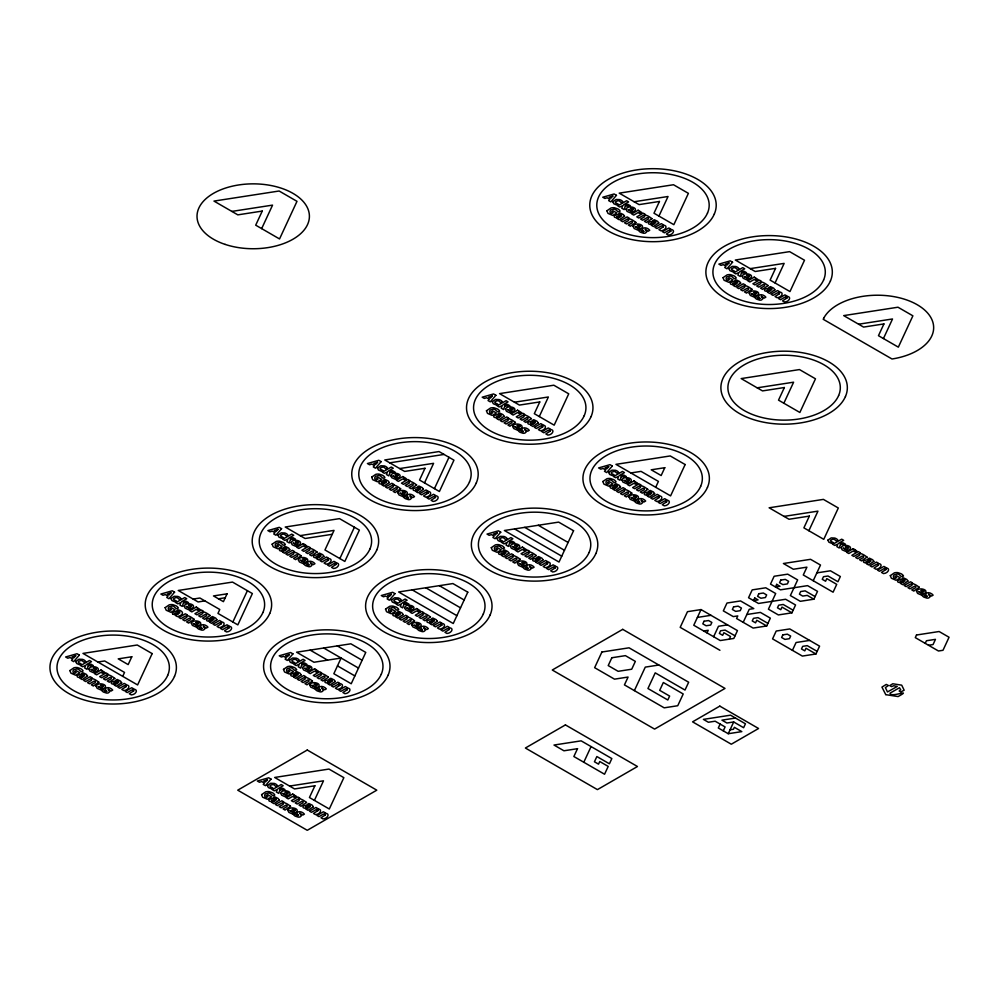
<?xml version="1.0" encoding="UTF-8"?>
<svg xmlns="http://www.w3.org/2000/svg" width="999" height="999" viewBox="0 0 999 999"><rect width="100%" height="100%" fill="white"/><g stroke="black" fill="none" stroke-linecap="round" stroke-linejoin="round"><path stroke-width="1.5" d="M261.663 228.621L272.565 205.12L231.855 211.413M122.715 676.348L124.525 672.427L104.658 660.963L97.877 662.012M232.867 622.015L247.402 590.684M339.86 558.566L354.408 527.235M424.513 482.904L433.603 463.324L399.675 468.568M434.44 488.636L448.988 457.305M314.41 800.399L323.501 780.818L289.573 786.063M539.285 416.558L548.376 396.978L514.448 402.222M658.953 216.084L668.044 196.491L634.115 201.748M655.694 487.287L658.416 481.406L641.033 471.378L630.856 472.952M775.062 282.979L784.153 263.386L750.237 268.631M583.803 762.249L591.071 746.59M634.377 690.621L645.279 667.12L658.853 665.022M783.853 403.221L793.618 382.192L757.18 387.824M701.036 609.577L693.768 625.249L720.254 640.546L733.828 638.448L737.462 630.606L701.036 609.577L687.474 611.675L680.194 627.347L719.929 650.287M707.017 632.891L708.229 630.282L703.708 630.981M713.636 636.713L718.481 626.273L727.534 624.875M729.307 639.148L730.519 636.525L723.9 632.704L722.677 635.314L719.367 633.403L720.579 630.794L725.112 630.094L735.039 635.826M743.206 622.34L749.262 609.29L753.783 608.578L740.546 600.936L726.972 603.034L723.338 610.876L733.266 616.608L737.799 615.908L736.575 618.518L753.134 628.071L766.708 625.973L770.341 618.144L760.414 612.412L746.84 614.51M883.441 338.549L892.532 318.968L858.603 324.213M808.865 530.731L817.956 511.138L784.028 516.396M720.129 724.075L718.306 727.984L728.246 733.716L741.807 731.618L734.365 727.322L733.453 729.282L730.057 729.807M723.276 730.856L725.087 726.935L715.159 721.203L708.378 722.252L703.408 719.38L730.544 715.184L745.441 723.788L743.631 727.709L733.691 721.965L726.91 723.014L721.94 720.154L735.514 718.056M728.246 733.716L733.691 721.965M791.92 612.837L795.554 604.994L785.626 599.263L758.491 603.458L748.551 597.727L752.185 589.885L765.758 587.787L775.686 593.531L768.418 609.19L778.358 614.934L791.92 612.837L781.992 607.092L780.781 609.702L777.472 607.792L778.683 605.182L783.204 604.482L793.131 610.214M813.223 580.719L820.491 565.047L810.564 559.315L783.416 563.511L793.356 569.255L806.93 567.157L803.283 574.987L833.091 592.195L836.725 584.353L826.797 578.621L825.586 581.231L822.264 579.32L823.488 576.71L828.009 576.011L837.936 581.743L840.359 576.523L830.431 570.791L816.857 572.889M813.873 599.2L817.519 591.371L807.579 585.639L780.444 589.835L770.504 584.103L774.138 576.261L787.712 574.163L797.652 579.907L790.371 595.566L800.311 601.311L813.873 599.2L807.254 595.379L802.734 596.078L799.425 594.168L800.636 591.558L805.157 590.859L815.097 596.59M792.432 650.349L796.066 642.519L809.64 640.421M815.933 653.983L819.58 646.153L789.772 628.945L776.198 631.043L772.564 638.885L802.372 656.081L815.933 653.983L806.006 648.251L804.794 650.861L801.485 648.95L802.697 646.341L807.217 645.641L817.145 651.373M925.224 643.356L926.435 640.746L935.476 639.348L933.054 644.567L928.533 645.267M389.735 462.837L444.018 454.433M300.125 535.626L334.053 530.382L324.962 549.962L344.83 561.438L359.378 530.094L339.51 518.631L285.227 527.022L305.095 538.498L332.23 534.303M193.132 599.075L199.912 598.026L219.78 609.502L217.969 613.411L237.837 624.887L252.372 593.543L232.505 582.08L178.234 590.471L198.102 601.947L204.882 600.899M218.456 598.801L225.237 597.752M697.402 617.419L710.976 615.309M885.763 694.642L881.942 687.112L886.275 684.415L888.436 685.514L885.389 687.587L887.474 691.945L897.239 686.475L893.755 685.739L891.583 686.638L889.747 685.639L892.756 683.766L901.71 685.164L904.157 690.197L900.711 692.007L899.162 691.021L900.711 689.76L899.45 687.749L890.034 693.169C890.121 698.388 913.523 687.974 898.101 696.565L885.926 694.68M767.919 623.364L757.991 617.632L753.458 618.331L752.247 620.941L755.556 622.852L756.767 620.242L766.708 625.973M538.299 525.262L568.106 542.469M524.737 527.36L564.472 550.299M514.56 528.933L561.738 556.181M439.335 585.664L464.16 600.012M425.761 587.762L460.527 607.842M412.187 589.872L456.893 615.671M337.3 645.903L362.137 660.252M323.726 648.014L358.491 668.081M310.152 650.112L327.547 660.139M337.475 665.883L354.857 675.911M172.902 614.148L176.161 615.097L175.474 615.484L177.46 616.633C183.916 615.097 184.153 611.226 178.272 609.852L176.723 610.751L179.745 612.025L179.708 613.061L175.487 611.575L172.927 612.362A2.685 1.548 0 0 0 172.427 613.261A2.622 1.511 0 0 0 172.902 614.148M75.674 661.488L76.698 663.511L79.982 664.884C84.853 663.748 74.063 662.774 80.107 660.726C82.905 659.065 83.554 664.285 85.727 661.563L85.052 660.726A6.731 3.884 0 0 0 82.567 659.365L79.008 659.215L75.674 661.488M170.929 598.551L171.953 600.574L175.225 601.96C180.107 600.824 169.306 599.85 175.362 597.802C178.159 596.128 178.809 601.361 180.981 598.638L180.307 597.789A6.731 3.884 0 0 0 177.822 596.44L174.251 596.291L170.929 598.551M277.922 535.102L278.946 537.125L282.23 538.498C287.1 537.375 276.311 536.401 282.367 534.353C285.165 532.679 285.801 537.912 287.974 535.189L287.3 534.34A6.731 3.884 0 0 0 284.827 532.991L281.256 532.842L277.922 535.102M267.37 785.539L268.406 787.562L271.678 788.935C276.548 787.799 265.759 786.837 271.815 784.777C274.613 783.116 275.262 788.348 277.435 785.614L276.748 784.777A6.731 3.884 0 0 0 274.275 783.428L270.704 783.266L267.37 785.539M289.285 660.289L290.309 662.312L293.594 663.686C298.464 662.549 287.662 661.575 293.718 659.527C296.516 657.866 297.165 663.086 299.338 660.364L298.664 659.527A6.731 3.884 0 0 0 296.179 658.166L292.607 658.016L289.285 660.289M377.472 468.044L378.496 470.067L381.78 471.441C386.65 470.304 375.849 469.343 381.905 467.282C384.702 465.621 385.352 470.854 387.525 468.119L386.85 467.282A6.731 3.884 0 0 0 384.365 465.934L380.794 465.771L377.472 468.044M391.321 600.049L392.345 602.072L395.616 603.446C400.499 602.31 389.697 601.336 395.754 599.288C398.551 597.614 399.2 602.847 401.373 600.124L400.699 599.288A6.731 3.884 0 0 0 398.214 597.926L394.642 597.777L391.321 600.049M492.245 401.698L493.269 403.721L496.553 405.094C501.423 403.958 490.621 402.997 496.678 400.936C499.475 399.275 500.124 404.508 502.297 401.773L501.623 400.936A6.731 3.884 0 0 0 499.138 399.588L495.566 399.425L492.245 401.698M497.077 538.586L498.101 540.609L501.386 541.982C506.256 540.846 495.467 539.885 501.51 537.837C504.308 536.163 504.957 541.396 507.13 538.673L506.456 537.824A6.731 3.884 0 0 0 503.971 536.475L500.412 536.326L497.077 538.586M612.799 201.736L613.823 203.759L617.107 205.132C621.977 203.996 611.188 203.034 617.245 200.986C620.042 199.313 620.679 204.545 622.852 201.823L622.177 200.974A6.731 3.884 0 0 0 619.705 199.625L616.133 199.475L612.799 201.736M608.653 472.427L609.677 474.45L612.961 475.824C617.832 474.687 607.042 473.726 613.086 471.665C615.884 470.005 616.533 475.237 618.706 472.502L618.031 471.665A6.731 3.884 0 0 0 615.546 470.304L611.987 470.154L608.653 472.427M728.92 268.631L729.944 270.654L733.229 272.028C738.099 270.891 727.309 269.917 733.366 267.869C736.163 266.209 736.8 271.428 738.973 268.706L738.298 267.869A6.731 3.884 0 0 0 735.813 266.508L732.255 266.358L728.92 268.631M827.871 540.172L828.908 542.195L832.179 543.568C837.062 542.432 826.26 541.47 832.317 539.423C835.114 537.749 835.763 542.981 837.936 540.247L837.249 539.41A6.731 3.884 0 0 0 834.777 538.061L831.205 537.899L827.871 540.172M88.899 669.055L89.96 671.153L93.806 672.827C98.851 672.464 82.992 666.058 96.391 671.465C103.072 667.869 90.522 664.048 88.899 669.055M96.091 686.213L97.153 688.323L100.999 689.997C106.044 689.622 90.185 683.229 103.584 688.636C110.265 685.027 97.715 681.218 96.091 686.213M184.153 606.118L185.215 608.229L189.061 609.902C194.093 609.527 178.247 603.121 191.633 608.541C198.314 604.932 185.777 601.123 184.153 606.118M191.346 623.289L192.407 625.386L196.254 627.06C201.298 626.698 185.439 620.292 198.838 625.711C205.519 622.102 192.969 618.294 191.346 623.289M291.146 542.669L292.207 544.78L296.054 546.453C301.099 546.078 285.239 539.672 298.639 545.092C305.319 541.483 292.769 537.674 291.146 542.669M298.351 559.84L299.4 561.938L303.259 563.611C308.291 563.249 292.432 556.843 305.831 562.25C312.512 558.653 299.962 554.845 298.351 559.84M280.594 793.106L281.656 795.204L285.502 796.877C290.547 796.515 274.688 790.109 288.087 795.529C294.767 791.92 282.218 788.111 280.594 793.106M302.51 667.856L303.571 669.954L307.417 671.628C312.462 671.266 296.603 664.859 310.002 670.267C316.683 666.67 304.133 662.861 302.51 667.856M287.799 810.276L288.848 812.374L292.707 814.048C297.739 813.673 281.893 807.279 295.279 812.686C301.96 809.09 289.423 805.269 287.799 810.276M309.702 685.014L310.764 687.125L314.61 688.798C319.655 688.423 303.796 682.03 317.195 687.437C323.876 683.828 311.326 680.019 309.702 685.014M390.696 475.611L391.758 477.709L395.604 479.383C400.649 479.021 384.79 472.614 398.189 478.034C404.87 474.425 392.32 470.616 390.696 475.611M397.889 492.769L398.951 494.88L402.797 496.553C407.842 496.178 391.983 489.785 405.382 495.192C412.063 491.595 399.513 487.774 397.889 492.769M404.545 607.617L405.606 609.715L409.453 611.388C414.485 611.013 398.638 604.62 412.025 610.027C418.706 606.43 406.168 602.609 404.545 607.617M411.738 624.775L412.799 626.885L416.645 628.558C421.69 628.184 405.831 621.778 419.23 627.197C425.911 623.588 413.361 619.78 411.738 624.775M505.469 409.265L506.53 411.363L510.377 413.037C515.422 412.674 499.562 406.268 512.962 411.688C519.642 408.079 507.092 404.27 505.469 409.265M512.662 426.436L513.723 428.534L517.569 430.207C522.614 429.832 506.755 423.439 520.154 428.846C526.835 425.249 514.285 421.428 512.662 426.436M510.302 546.153L511.363 548.264L515.209 549.925C520.254 549.562 504.395 543.156 517.794 548.576C524.475 544.967 511.925 541.158 510.302 546.153M517.494 563.324L518.556 565.422L522.402 567.095C527.447 566.733 511.588 560.327 524.987 565.734C531.668 562.137 519.118 558.316 517.494 563.324M626.023 209.303L627.085 211.413L630.931 213.074C635.976 212.712 620.117 206.306 633.516 211.726C640.197 208.117 627.647 204.308 626.023 209.303M633.129 226.411L634.178 228.521L638.036 230.182C643.069 229.82 627.222 223.414 640.609 228.833C647.29 225.225 634.752 221.416 633.129 226.411M621.878 479.995L622.939 482.092L626.785 483.766C631.83 483.404 615.971 476.998 629.37 482.405C636.051 478.808 623.501 475 621.878 479.995M629.07 497.152L630.132 499.263L633.978 500.936C639.023 500.561 623.164 494.168 636.563 499.575C643.244 495.979 630.694 492.157 629.07 497.152M742.145 276.199L743.206 278.296L747.052 279.97C752.097 279.595 736.238 273.202 749.637 278.609C756.318 275.012 743.768 271.191 742.145 276.199M749.25 293.306L750.299 295.404L754.158 297.078C759.19 296.715 743.331 290.309 756.73 295.716C763.411 292.12 750.861 288.311 749.25 293.306M841.108 547.739L842.157 549.837L846.016 551.51C851.048 551.148 835.189 544.742 848.588 550.162C855.269 546.553 842.719 542.744 841.108 547.739M916.52 591.283L917.582 593.381L921.428 595.054C926.473 594.692 910.613 588.286 924.013 593.693C930.693 590.097 918.143 586.288 916.52 591.283M69.88 670.579L70.929 673.164L75.687 675.237L79.87 672.814L76.149 670.666L74.563 671.59L76.211 672.539C72.964 675.599 71.166 669.218 75.512 669.33C79.346 667.057 80.382 673.975 83.079 670.928A8.704 5.02 0 0 0 80.707 668.693L77.422 667.569A5.519 3.184 0 0 0 73.951 667.794L69.88 670.579M165.135 607.642L166.184 610.239L170.929 612.3L175.112 609.889L171.403 607.742L169.805 608.653L171.453 609.615C168.219 612.662 166.421 606.281 170.767 606.393C174.6 604.12 175.637 611.038 178.322 607.991A8.704 5.02 0 0 0 175.961 605.756L172.677 604.645A5.519 3.184 0 0 0 169.206 604.87L165.135 607.642M272.14 544.193L273.177 546.79L277.934 548.851L282.118 546.428L278.396 544.293L276.81 545.204L278.459 546.166C275.225 549.213 273.414 542.832 277.759 542.944C281.593 540.671 282.63 547.589 285.327 544.542A8.704 5.02 0 0 0 282.967 542.307L279.683 541.196A5.519 3.184 0 0 0 276.211 541.421L272.14 544.193M283.491 669.38L284.54 671.965L289.298 674.038L293.481 671.615L289.76 669.467L288.174 670.391L289.822 671.34C286.576 674.4 284.777 668.019 289.123 668.131C292.957 665.858 293.993 672.777 296.691 669.73A8.704 5.02 0 0 0 294.318 667.494L291.034 666.37A5.519 3.184 0 0 0 287.562 666.595L283.491 669.38M261.588 794.63L262.625 797.214L267.382 799.287L271.566 796.865L267.857 794.717L266.258 795.641L267.907 796.59C264.673 799.65 262.862 793.268 267.22 793.381C271.054 791.108 272.09 798.026 274.775 794.979A8.704 5.02 0 0 0 272.415 792.744L269.131 791.633A5.519 3.184 0 0 0 265.659 791.857L261.588 794.63M371.678 477.135L372.727 479.72L377.485 481.793L381.668 479.37L377.947 477.222L376.348 478.146L378.009 479.095C374.762 482.155 372.964 475.774 377.31 475.886C381.143 473.613 382.18 480.531 384.877 477.485A8.704 5.02 0 0 0 382.505 475.249L379.22 474.138A5.519 3.184 0 0 0 375.749 474.35L371.678 477.135M385.527 609.14L386.576 611.725L391.321 613.786L395.504 611.376L391.795 609.228L390.197 610.152L391.845 611.101C388.611 614.16 386.813 607.779 391.158 607.892C394.992 605.619 396.029 612.537 398.713 609.477A8.704 5.02 0 0 0 396.353 607.242L393.069 606.131A5.519 3.184 0 0 0 389.598 606.356L385.527 609.14M486.451 410.789L487.5 413.374L492.257 415.447L496.441 413.024L492.719 410.876L491.121 411.8L492.782 412.749C489.535 415.809 487.737 409.428 492.082 409.54C495.916 407.267 496.953 414.185 499.65 411.138A8.704 5.02 0 0 0 497.277 408.903L493.993 407.792A5.519 3.184 0 0 0 490.521 408.004L486.451 410.789M491.283 547.677L492.332 550.274L497.09 552.335L501.273 549.912L497.552 547.777L495.966 548.688L497.614 549.637C494.368 552.697 492.569 546.316 496.915 546.428C500.749 544.155 501.785 551.073 504.483 548.026A8.704 5.02 0 0 0 502.11 545.791L498.826 544.68A5.519 3.184 0 0 0 495.354 544.905L491.283 547.677M606.917 210.777L607.954 213.361L612.712 215.422L616.895 213.012L613.186 210.864L611.588 211.788L613.236 212.737C610.002 215.796 608.191 209.403 612.549 209.515C616.383 207.255 617.419 214.161 620.104 211.114A8.704 5.02 0 0 0 617.744 208.878L614.46 207.767A5.519 3.184 0 0 0 610.988 207.992L606.917 210.777M602.859 481.518L603.908 484.103L608.666 486.176L612.849 483.753L609.128 481.605L607.542 482.529L609.19 483.479C605.956 486.538 604.145 480.157 608.491 480.269C612.325 477.997 613.361 484.915 616.058 481.868A8.704 5.02 0 0 0 613.698 479.632L610.401 478.509A5.519 3.184 0 0 0 606.93 478.733L602.859 481.518M723.039 277.66L724.075 280.257L728.833 282.317L733.016 279.895L729.295 277.759L727.709 278.671L729.357 279.633C726.123 282.68 724.312 276.298 728.658 276.411C732.492 274.138 733.528 281.056 736.226 278.009A8.704 5.02 0 0 0 733.865 275.774L730.581 274.663A5.519 3.184 0 0 0 727.11 274.887L723.039 277.66M890.309 575.636L891.358 578.234L896.103 580.294L900.299 577.872L896.578 575.736L894.979 576.648L896.627 577.609C893.393 580.656 891.595 574.275 895.941 574.388C899.774 572.115 900.811 579.033 903.496 575.986A8.704 5.02 0 0 0 901.135 573.751L897.851 572.639A5.519 3.184 0 0 0 894.38 572.864L890.309 575.636M106.743 691.32C104.608 693.194 103.709 687.337 101.698 690.421A7.967 4.595 0 0 0 103.559 692.095L106.493 693.056A2.735 1.573 0 0 0 108.354 692.856L109.64 691.758L108.092 689.11L111.076 691.021L112.7 690.084C111.101 687.911 106.843 686.363 105.032 688.96L106.743 691.32M201.998 628.396C199.862 630.269 198.963 624.412 196.94 627.484A7.967 4.595 0 0 0 198.813 629.158L201.748 630.119A2.735 1.573 0 0 0 203.609 629.919L204.895 628.833L203.346 626.173L206.331 628.084L207.954 627.147C206.343 624.987 202.098 623.438 200.275 626.036L201.998 628.396M308.991 564.947C306.855 566.82 305.956 560.963 303.946 564.035A7.967 4.595 0 0 0 305.806 565.709L308.741 566.67A2.735 1.573 0 0 0 310.614 566.47L311.888 565.384L310.339 562.724L313.324 564.635L314.947 563.698C313.349 561.538 309.091 559.989 307.28 562.587L308.991 564.947M320.354 690.122C318.219 691.995 317.32 686.138 315.309 689.223A7.967 4.595 0 0 0 317.17 690.896L320.105 691.857A2.735 1.573 0 0 0 321.965 691.658L323.251 690.559L321.703 687.911L324.687 689.822L326.311 688.885C324.7 686.713 320.454 685.164 318.644 687.762L320.354 690.122M298.451 815.384C296.316 817.244 295.404 811.4 293.394 814.472A7.967 4.595 0 0 0 295.267 816.146L298.202 817.107A2.735 1.573 0 0 0 300.062 816.907L301.336 815.808L299.8 813.161L302.784 815.072L304.395 814.135C302.797 811.975 298.551 810.426 296.728 813.024L298.451 815.384M408.541 497.889C406.406 499.75 405.507 493.906 403.484 496.978A7.967 4.595 0 0 0 405.357 498.651L408.291 499.612A2.735 1.573 0 0 0 410.152 499.413L411.438 498.314L409.89 495.666L412.874 497.577L414.498 496.64C412.887 494.48 408.641 492.932 406.818 495.529L408.541 497.889M422.39 629.882C420.254 631.755 419.355 625.898 417.332 628.983A7.967 4.595 0 0 0 419.205 630.656L422.14 631.618A2.735 1.573 0 0 0 424.001 631.418L425.287 630.319L423.738 627.659L426.723 629.582L428.346 628.646C426.735 626.473 422.49 624.924 420.666 627.522L422.39 629.882M523.314 431.543C521.178 433.404 520.279 427.56 518.269 430.631A7.967 4.595 0 0 0 520.129 432.305L523.064 433.266A2.735 1.573 0 0 0 524.925 433.067L526.211 431.968L524.662 429.32L527.647 431.231L529.27 430.294C527.659 428.134 523.414 426.585 521.59 429.183L523.314 431.543M528.146 568.431C526.011 570.304 525.112 564.447 523.101 567.519A7.967 4.595 0 0 0 524.962 569.193L527.897 570.154A2.735 1.573 0 0 0 529.757 569.954L531.043 568.868L529.495 566.208L532.479 568.119L534.103 567.182C532.504 565.022 528.246 563.473 526.436 566.071L528.146 568.431M643.781 231.518C641.645 233.391 640.734 227.535 638.723 230.619A7.967 4.595 0 0 0 640.596 232.28L643.531 233.242A2.735 1.573 0 0 0 645.391 233.042L646.665 231.955L645.129 229.295L648.114 231.219L649.725 230.282C648.126 228.109 643.88 226.561 642.057 229.158L643.781 231.518M639.722 502.272C637.587 504.133 636.688 498.276 634.677 501.361A7.967 4.595 0 0 0 636.538 503.034L639.472 503.996A2.735 1.573 0 0 0 641.333 503.796L642.619 502.697L641.071 500.049L644.055 501.96L645.679 501.023C644.08 498.863 639.822 497.315 638.011 499.912L639.722 502.272M759.889 298.414C757.754 300.287 756.855 294.43 754.844 297.502A7.967 4.595 0 0 0 756.705 299.176L759.64 300.137A2.735 1.573 0 0 0 761.513 299.937L762.786 298.851L761.238 296.191L764.223 298.102L765.846 297.165C764.247 295.005 759.989 293.456 758.179 296.054L759.889 298.414M927.172 596.391C925.037 598.264 924.137 592.407 922.114 595.479A7.967 4.595 0 0 0 923.988 597.152L926.922 598.114A2.735 1.573 0 0 0 928.783 597.914L930.069 596.828L928.521 594.168L931.505 596.078L933.128 595.142C931.518 592.981 927.272 591.433 925.449 594.03L927.172 596.391M79.92 676.36L81.906 677.447L83.242 676.673L79.92 676.36M114.036 683.041L116.009 684.128L117.345 683.366L114.036 683.041M175.175 613.436L177.148 614.522L178.484 613.748L175.175 613.436M209.291 620.117L211.264 621.203L212.6 620.429L209.291 620.117M282.168 549.987L284.153 551.073L285.489 550.299L282.168 549.987M316.283 556.668L318.269 557.754L319.605 556.98L316.283 556.668M293.531 675.162L295.504 676.248L296.84 675.474L293.531 675.162M271.616 800.411L273.601 801.498L274.937 800.736L271.616 800.411M327.647 681.842L329.62 682.941L330.956 682.167L327.647 681.842M381.718 482.917L383.691 484.003L385.027 483.241L381.718 482.917M305.731 807.105L307.717 808.191L309.053 807.417L305.731 807.105M415.834 489.61L417.807 490.696L419.143 489.922L415.834 489.61M395.567 614.922L397.54 616.008L398.876 615.234L395.567 614.922M429.682 621.603L431.655 622.689L432.992 621.927L429.682 621.603M496.491 416.571L498.464 417.657L499.8 416.895L496.491 416.571M530.606 423.264L532.579 424.35L533.916 423.576L530.606 423.264M501.323 553.458L503.296 554.545L504.632 553.783L501.323 553.458M535.439 560.152L537.412 561.238L538.748 560.464L535.439 560.152M616.945 216.558L618.93 217.645L620.267 216.87L616.945 216.558M651.161 223.301L653.146 224.388L654.482 223.614L651.161 223.301M612.899 487.3L614.885 488.386L616.221 487.624L612.899 487.3M647.015 493.993L649 495.079L650.337 494.305L647.015 493.993M733.066 283.441L735.052 284.54L736.388 283.766L733.066 283.441M767.282 290.185L769.267 291.271L770.604 290.509L767.282 290.185M866.233 561.738L868.218 562.824L869.555 562.05L866.233 561.738M900.349 581.43L902.322 582.517L903.658 581.743L900.349 581.43M98.839 682.217L93.369 686.001L91.359 684.839L95.342 682.517L95.392 681.48L94.068 681.156L89.523 683.778L87.512 682.629L91.496 680.307L91.558 679.27L90.235 678.945L85.689 681.568L83.691 680.419L90.097 676.71L92.108 677.871L91.396 678.271C94.693 679.158 96.329 680.307 98.839 682.217M114.81 678.421L109.328 682.205L107.318 681.043L111.301 678.721L111.351 677.684L110.04 677.372L105.494 679.994L103.484 678.833L107.467 676.51L107.517 675.474L106.206 675.149L101.661 677.772L99.663 676.623L106.069 672.926L108.067 674.075L107.355 674.487C110.664 675.361 112.3 676.523 114.81 678.421M194.093 619.28L188.611 623.064L186.601 621.902L190.584 619.592L190.647 618.556L189.323 618.231L184.778 620.854L182.767 619.692L186.751 617.37L186.801 616.333L185.489 616.021L180.944 618.643L178.946 617.482L185.352 613.786L187.35 614.934L186.651 615.347C189.947 616.233 191.583 617.382 194.093 619.28M210.065 615.496L204.583 619.28L202.572 618.119L206.556 615.796L206.606 614.76L205.294 614.435L200.749 617.057L198.739 615.896L202.71 613.573L202.772 612.537L201.448 612.225L196.903 614.847L194.905 613.686L201.323 609.989L203.321 611.138L202.61 611.55C205.919 612.437 207.542 613.586 210.065 615.496M301.099 555.831L295.617 559.615L293.606 558.453L297.59 556.143L297.64 555.094L296.316 554.782L291.783 557.405L289.772 556.243L293.743 553.921L293.806 552.884L292.482 552.559L287.937 555.194L285.939 554.033L292.357 550.337L294.355 551.485L293.644 551.898C296.953 552.772 298.576 553.933 301.099 555.831M317.058 552.035L311.576 555.819L309.565 554.67L313.561 552.347L313.611 551.311L312.287 550.986L307.742 553.608L305.731 552.447L309.715 550.124L309.765 549.088L308.454 548.776L303.908 551.398L301.91 550.237L308.316 546.54L310.314 547.689L309.615 548.101C312.912 548.988 314.548 550.137 317.058 552.035M312.45 681.018L306.968 684.802L304.97 683.641L308.953 681.318L309.003 680.282L307.68 679.957L303.134 682.592L301.124 681.43L305.107 679.108L305.17 678.071L303.846 677.747L299.3 680.369L297.302 679.22L303.708 675.511L305.706 676.673L305.007 677.072C308.304 677.959 309.94 679.108 312.45 681.018M328.421 677.222L322.939 681.006L320.929 679.844L324.912 677.522L324.962 676.485L323.651 676.173L319.106 678.796L317.095 677.634L321.079 675.312L321.129 674.275L319.817 673.95L315.272 676.573L313.274 675.424L319.68 671.728L321.678 672.876L320.966 673.289C324.275 674.163 325.911 675.324 328.421 677.222M290.547 806.268L285.065 810.052L283.054 808.89L287.038 806.568L287.088 805.531L285.776 805.219L281.231 807.841L279.221 806.68L283.192 804.357L283.254 803.321L281.93 802.996L277.397 805.619L275.399 804.47L281.805 800.773L283.803 801.922L283.092 802.334C286.401 803.208 288.037 804.37 290.547 806.268M400.636 488.773L395.154 492.557L393.156 491.396L397.14 489.073L397.19 488.036L395.866 487.724L391.321 490.347L389.31 489.185L393.294 486.863L393.356 485.826L392.033 485.502L387.487 488.124L385.489 486.975L391.895 483.266L393.893 484.428L393.194 484.84C396.491 485.714 398.126 486.875 400.636 488.773M306.506 802.472L301.036 806.255L299.026 805.094L303.009 802.784L303.059 801.735L301.735 801.423L297.19 804.045L295.18 802.884L299.163 800.561L299.225 799.525L297.902 799.2L293.356 801.835L291.358 800.674L297.764 796.977L299.775 798.126L299.063 798.538C302.36 799.412 303.996 800.574 306.506 802.472M416.608 484.977L411.126 488.761L409.115 487.599L413.099 485.277L413.149 484.24L411.838 483.928L407.292 486.55L405.282 485.389L409.253 483.066L409.315 482.03L407.992 481.705L403.459 484.328L401.461 483.179L407.867 479.483L409.865 480.631L409.153 481.043C412.462 481.918 414.098 483.079 416.608 484.977M414.485 620.779L409.003 624.562L406.993 623.401L410.976 621.078L411.039 620.042L409.715 619.717L405.169 622.34L403.159 621.178L407.142 618.868L407.192 617.832L405.881 617.507L401.336 620.129L399.338 618.98L405.744 615.272L407.742 616.433L407.043 616.833C410.339 617.719 411.975 618.868 414.485 620.779M430.457 616.982L424.975 620.766L422.964 619.605L426.948 617.282L426.998 616.246L425.686 615.921L421.141 618.556L419.13 617.394L423.101 615.072L423.164 614.035L421.84 613.711L417.295 616.333L415.297 615.184L421.715 611.475L423.713 612.637L423.002 613.049C426.311 613.923 427.934 615.072 430.457 616.982M515.409 422.427L509.927 426.211L507.929 425.05L511.913 422.727L511.963 421.69L510.639 421.378L506.093 424.001L504.083 422.839L508.066 420.517L508.129 419.48L506.805 419.155L502.26 421.778L500.262 420.629L506.668 416.92L508.666 418.082L507.967 418.494C511.263 419.368 512.899 420.529 515.409 422.427M531.381 418.631L525.899 422.415L523.888 421.253L527.872 418.931L527.922 417.894L526.61 417.582L522.065 420.204L520.054 419.043L524.038 416.72L524.088 415.684L522.764 415.359L518.231 417.982L516.233 416.833L522.639 413.136L524.637 414.285L523.926 414.697C527.235 415.572 528.871 416.733 531.381 418.631M520.242 559.315L514.772 563.099L512.762 561.938L516.745 559.615L516.795 558.578L515.472 558.266L510.926 560.889L508.916 559.727L512.899 557.405L512.962 556.368L511.638 556.043L507.092 558.666L505.094 557.517L511.5 553.821L513.498 554.969L512.799 555.382C516.096 556.256 517.732 557.417 520.242 559.315M635.876 222.415L630.394 226.199L628.383 225.037L632.367 222.715L632.417 221.678L631.106 221.353L626.56 223.976L624.55 222.814L628.521 220.492L628.583 219.455L627.26 219.143L622.727 221.766L620.729 220.604L627.135 216.908L629.133 218.057L628.421 218.469C631.73 219.355 633.366 220.504 635.876 222.415M536.213 555.519L530.731 559.303L528.721 558.141L532.704 555.831L532.754 554.795L531.443 554.47L526.898 557.092L524.887 555.931L528.871 553.608L528.921 552.572L527.609 552.26L523.064 554.882L521.066 553.721L527.472 550.024L529.47 551.173L528.758 551.585C532.067 552.472 533.703 553.621 536.213 555.519M651.935 218.669L646.453 222.452L644.455 221.291L648.438 218.981L648.488 217.944L647.165 217.62L642.619 220.242L640.609 219.081L644.592 216.758L644.655 215.722L643.331 215.409L638.786 218.032L636.788 216.87L643.194 213.174L645.192 214.323L644.492 214.735C647.789 215.609 649.425 216.771 651.935 218.669M631.83 493.156L626.348 496.94L624.338 495.779L628.321 493.456L628.371 492.42L627.047 492.095L622.502 494.73L620.491 493.568L624.475 491.246L624.537 490.209L623.214 489.885L618.668 492.507L616.67 491.358L623.089 487.649L625.087 488.811L624.375 489.223C627.672 490.097 629.308 491.258 631.83 493.156M647.789 489.36L642.307 493.144L640.297 491.983L644.28 489.66L644.33 488.623L643.019 488.311L638.473 490.934L636.463 489.772L640.446 487.45L640.496 486.413L639.185 486.088L634.64 488.711L632.642 487.562L639.048 483.866L641.046 485.014L640.334 485.427C643.643 486.301 645.279 487.462 647.789 489.36M751.997 289.298L746.515 293.082L744.505 291.92L748.488 289.61L748.538 288.561L747.215 288.249L742.682 290.871L740.671 289.71L744.642 287.387L744.705 286.351L743.381 286.026L738.835 288.649L736.837 287.5L743.256 283.803L745.254 284.952L744.542 285.364C747.851 286.238 749.475 287.4 751.997 289.298M768.056 285.564L762.574 289.348L760.564 288.187L764.547 285.864L764.61 284.827L763.286 284.515L758.74 287.138L756.73 285.976L760.714 283.654L760.763 282.617L759.452 282.292L754.907 284.915L752.909 283.766L759.315 280.057L761.313 281.219L760.614 281.631C763.91 282.505 765.546 283.666 768.056 285.564M867.02 557.105L861.538 560.889L859.527 559.727L863.511 557.417L863.561 556.368L862.237 556.056L857.691 558.678L855.693 557.517L859.664 555.194L859.727 554.158L858.403 553.833L853.858 556.468L851.86 555.307L858.278 551.61L860.276 552.759L859.565 553.171C862.861 554.045 864.497 555.207 867.02 557.105M919.267 587.275L913.785 591.058L911.775 589.897L915.758 587.587L915.821 586.538L914.497 586.226L909.952 588.848L907.941 587.687L911.925 585.364L911.975 584.328L910.663 584.003L906.118 586.638L904.12 585.476L910.526 581.78L912.524 582.929L911.825 583.341C915.121 584.215 916.757 585.377 919.267 587.275M126.236 686.525L121.803 689.41L123.814 690.571C128.584 690.421 131.543 684.54 125.512 684.964L126.211 684.552L124.213 683.403L117.807 687.1L119.805 688.249L124.351 685.626L126.236 686.525M133.716 690.858L129.283 693.731L131.294 694.892C136.064 694.742 139.023 688.86 132.992 689.285L133.704 688.873L131.706 687.724L125.287 691.42L127.285 692.569L131.831 689.947L133.716 690.858M221.491 623.601L217.058 626.473L219.068 627.634C223.838 627.484 226.798 621.615 220.767 622.027L221.466 621.628L219.468 620.466L213.062 624.175L215.06 625.324L219.605 622.702L221.491 623.601M228.971 627.921L224.538 630.794L226.548 631.955C231.318 631.805 234.278 625.936 228.247 626.348L228.958 625.948L226.96 624.787L220.542 628.496L222.54 629.645L227.085 627.022L228.971 627.921M328.484 560.152L324.051 563.024L326.061 564.185C330.831 564.035 333.791 558.166 327.759 558.578L328.471 558.166L326.473 557.017L320.055 560.714L322.053 561.875L326.598 559.253L328.484 560.152M335.976 564.472L331.543 567.345L333.554 568.506C338.311 568.356 341.271 562.487 335.239 562.899L335.951 562.487L333.953 561.338L327.547 565.034L329.545 566.196L334.091 563.573L335.976 564.472M339.847 685.339L335.414 688.211L337.425 689.372C342.195 689.223 345.154 683.341 339.123 683.766L339.822 683.353L337.824 682.205L331.418 685.901L333.416 687.05L337.962 684.427L339.847 685.339M347.327 689.66L342.894 692.532L344.905 693.693C349.675 693.543 352.635 687.662 346.603 688.086L347.315 687.674L345.317 686.525L338.898 690.222L340.896 691.37L345.442 688.748L347.327 689.66M317.944 810.589L313.499 813.461L315.509 814.622C320.279 814.472 323.239 808.591 317.207 809.015L317.919 808.603L315.921 807.454L309.503 811.151L311.501 812.312L316.046 809.689L317.944 810.589M428.034 493.094L423.601 495.966L425.611 497.127C430.382 496.978 433.341 491.096 427.31 491.52L428.009 491.108L426.011 489.96L419.605 493.656L421.603 494.817L426.148 492.182L428.034 493.094M325.424 814.909L320.991 817.781L323.002 818.943C327.772 818.793 330.731 812.924 324.7 813.336L325.399 812.924L323.401 811.775L316.995 815.471L318.993 816.633L323.539 814.01L325.424 814.909M435.514 497.415L431.081 500.287L433.091 501.448C437.862 501.298 440.821 495.417 434.79 495.841L435.502 495.429L433.504 494.28L427.085 497.977L429.083 499.138L433.628 496.515L435.514 497.415M441.883 625.087L437.45 627.971L439.46 629.133C444.23 628.983 447.19 623.101 441.158 623.526L441.858 623.114L439.86 621.965L433.454 625.661L435.452 626.81L439.997 624.188L441.883 625.087M449.363 629.407L444.93 632.292L446.94 633.453C451.71 633.304 454.67 627.422 448.638 627.847L449.35 627.434L447.352 626.286L440.934 629.982L442.932 631.131L447.477 628.508L449.363 629.407M542.807 426.748L538.374 429.62L540.384 430.781C545.154 430.631 548.114 424.75 542.082 425.174L542.782 424.762L540.784 423.613L534.378 427.31L536.376 428.471L540.921 425.836L542.807 426.748M550.287 431.068L545.854 433.941L547.864 435.102C552.634 434.952 555.594 429.071 549.562 429.495L550.274 429.083L548.276 427.934L541.858 431.63L543.856 432.792L548.401 430.169L550.287 431.068M547.639 563.636L543.206 566.508L545.217 567.669C549.987 567.519 552.947 561.65 546.915 562.062L547.614 561.65L545.616 560.501L539.21 564.198L541.208 565.359L545.754 562.737L547.639 563.636M663.373 226.785L658.928 229.658L660.938 230.819C665.709 230.669 668.668 224.8 662.637 225.212L663.348 224.8L661.35 223.651L654.932 227.347L656.93 228.509L661.475 225.886L663.373 226.785M555.119 567.956L550.686 570.829L552.697 571.99C557.467 571.84 560.427 565.971 554.395 566.383L555.107 565.971L553.109 564.822L546.69 568.518L548.688 569.68L553.234 567.057L555.119 567.956M670.853 231.106L666.42 233.978L668.431 235.14C673.201 234.99 676.161 229.121 670.129 229.533L670.829 229.121L668.831 227.972L662.424 231.668L664.422 232.829L668.968 230.207L670.853 231.106M659.215 497.477L654.782 500.349L656.793 501.51C661.563 501.361 664.522 495.479 658.491 495.904L659.203 495.492L657.205 494.343L650.786 498.039L652.784 499.2L657.33 496.565L659.215 497.477M666.708 501.798L662.262 504.67L664.273 505.831C669.043 505.681 672.002 499.8 665.971 500.224L666.683 499.812L664.685 498.663L658.266 502.36L660.264 503.521L664.81 500.886L666.708 501.798M779.482 293.669L775.049 296.553L777.06 297.714C781.83 297.565 784.789 291.683 778.758 292.108L779.47 291.696L777.472 290.547L771.053 294.243L773.051 295.392L777.597 292.769L779.482 293.669M786.975 297.989L782.542 300.874L784.552 302.035C789.31 301.885 792.269 296.004 786.238 296.428L786.95 296.016L784.952 294.867L778.546 298.564L780.544 299.712L785.089 297.09L786.975 297.989M878.446 565.222L874.013 568.094L876.023 569.255C880.781 569.105 883.74 563.236 877.709 563.648L878.421 563.236L876.423 562.087L870.017 565.784L872.015 566.945L876.56 564.323L878.446 565.222M885.926 569.542L881.493 572.415L883.503 573.576C888.273 573.426 891.233 567.557 885.201 567.969L885.901 567.557L883.903 566.408L877.497 570.104L879.495 571.266L884.04 568.643L885.926 569.542M88.262 665.821L87.013 669.33L84.64 667.956L85.702 665.334L82.605 666.77L80.607 665.621L89.485 660.489L91.483 661.65L86.501 664.522L90.909 664.16L93.269 665.521L88.262 665.821M183.504 602.897L182.268 606.393L179.895 605.019L180.956 602.409L177.847 603.846L175.849 602.684L184.74 597.564L186.738 598.713L181.756 601.585L186.164 601.236L188.511 602.597L183.504 602.897M290.509 539.448L289.273 542.944L286.888 541.57L287.949 538.961L284.852 540.397L282.854 539.235L291.733 534.115L293.731 535.264L288.761 538.136L293.157 537.787L295.517 539.148L290.509 539.448M301.873 664.635L300.624 668.131L298.251 666.758L299.313 664.135L296.216 665.571L294.205 664.422L303.097 659.29L305.095 660.451L300.112 663.324L304.52 662.961L306.88 664.323L301.873 664.635M390.06 472.39L388.811 475.886L386.438 474.513L387.5 471.903L384.39 473.326L382.392 472.177L391.283 467.045L393.281 468.206L388.299 471.078L392.707 470.729L395.055 472.09L390.06 472.39M279.957 789.884L278.721 793.381L276.348 792.007L277.397 789.397L274.3 790.821L272.302 789.672L281.181 784.54L283.179 785.701L278.209 788.573L282.605 788.223L284.965 789.585L279.957 789.884M403.896 604.383L402.659 607.879L400.287 606.518L401.348 603.896L398.239 605.332L396.241 604.183L405.132 599.05L407.13 600.199L402.147 603.084L406.543 602.722L408.903 604.083L403.896 604.383M504.832 406.044L503.583 409.54L501.211 408.166L502.272 405.557L499.163 406.98L497.165 405.831L506.056 400.699L508.054 401.86L503.071 404.732L507.48 404.383L509.84 405.744L504.832 406.044M625.386 206.081L624.15 209.578L621.778 208.204L622.827 205.594L619.73 207.03L617.732 205.869L626.61 200.737L628.608 201.898L623.638 204.77L628.034 204.42L630.394 205.782L625.386 206.081M509.665 542.932L508.416 546.428L506.043 545.054L507.105 542.445L504.008 543.881L502.01 542.719L510.889 537.587L512.887 538.748L507.904 541.62L512.312 541.271L514.672 542.632L509.665 542.932M621.241 476.773L619.992 480.269L617.619 478.896L618.681 476.286L615.584 477.709L613.586 476.56L622.464 471.428L624.462 472.589L619.48 475.462L623.888 475.112L626.248 476.473L621.241 476.773M741.508 272.964L740.271 276.473L737.886 275.1L738.948 272.477L735.851 273.913L733.853 272.764L742.732 267.632L744.73 268.781L739.747 271.666L744.155 271.303L746.515 272.665L741.508 272.964M840.459 544.517L839.222 548.014L836.85 546.64L837.899 544.03L834.802 545.454L832.804 544.305L841.682 539.173L843.68 540.334L838.71 543.206L843.106 542.857L845.466 544.218L840.459 544.517M87.525 676.011L82.218 679.557L80.232 678.421L80.907 678.021L77.647 677.085A2.622 1.511 0 0 1 77.173 676.186A2.685 1.548 0 0 1 77.672 675.299L80.232 674.512L84.453 675.986L84.49 674.949L81.481 673.676L83.029 672.789L86.376 674.387L87.525 676.011M121.641 682.692L116.334 686.251L114.348 685.102L115.022 684.702L111.763 683.766A2.622 1.511 0 0 1 111.289 682.879A2.685 1.548 0 0 1 111.788 681.98L114.348 681.193L118.569 682.679L118.606 681.63L115.597 680.369L117.145 679.47L120.492 681.081L121.641 682.692M216.883 619.767L211.576 623.314L209.59 622.165L210.277 621.778L207.018 620.841A2.622 1.511 0 0 1 206.543 619.942A2.685 1.548 0 0 1 207.043 619.055L209.603 618.269L213.823 619.742L213.861 618.706L210.839 617.432L212.387 616.545L215.747 618.144L216.883 619.767M289.772 549.625L284.465 553.184L282.48 552.035L283.154 551.635L279.895 550.699A2.622 1.511 0 0 1 279.42 549.812A2.685 1.548 0 0 1 279.92 548.913L282.48 548.126L286.701 549.612L286.738 548.563L283.728 547.302L285.277 546.403L288.624 548.014L289.772 549.625M323.888 556.306L318.581 559.865L316.596 558.716L317.27 558.329L314.011 557.38A2.622 1.511 0 0 1 313.536 556.493A2.685 1.548 0 0 1 314.036 555.606L316.596 554.807L320.816 556.293L320.854 555.257L317.844 553.983L319.393 553.084L322.739 554.695L323.888 556.306M301.136 674.812L295.829 678.358L293.843 677.222L294.518 676.822L291.258 675.886A2.622 1.511 0 0 1 290.784 674.987A2.685 1.548 0 0 1 291.283 674.1L293.843 673.314L298.064 674.787L298.102 673.751L295.092 672.477L296.641 671.59L299.987 673.189L301.136 674.812M389.31 482.567L384.016 486.126L382.018 484.977L382.704 484.577L379.445 483.641A2.622 1.511 0 0 1 378.971 482.754A2.685 1.548 0 0 1 379.47 481.855L382.03 481.068L386.251 482.542L386.288 481.506L383.279 480.232L384.815 479.345L388.174 480.944L389.31 482.567M279.221 800.062L273.913 803.621L271.928 802.472L272.602 802.072L269.343 801.136A2.622 1.511 0 0 1 268.881 800.249A2.685 1.548 0 0 1 269.368 799.35L271.928 798.563L276.149 800.037L276.199 799L273.177 797.726L274.725 796.84L278.072 798.438L279.221 800.062M335.239 681.493L329.945 685.052L327.947 683.903L328.634 683.503L325.374 682.567A2.622 1.511 0 0 1 324.9 681.68A2.685 1.548 0 0 1 325.399 680.781L327.959 679.994L332.18 681.48L332.217 680.431L329.208 679.17L330.744 678.271L334.103 679.882L335.239 681.493M423.426 489.248L418.131 492.807L416.133 491.658L416.82 491.271L413.561 490.322A2.622 1.511 0 0 1 413.087 489.435A2.685 1.548 0 0 1 413.586 488.536L416.146 487.749L420.367 489.235L420.404 488.186L417.395 486.925L418.931 486.026L422.29 487.637L423.426 489.248M313.336 806.742L308.029 810.301L306.044 809.153L306.718 808.765L303.459 807.816A2.622 1.511 0 0 1 302.997 806.93A2.685 1.548 0 0 1 303.484 806.031L306.044 805.244L310.264 806.73L310.302 805.694L307.292 804.42L308.841 803.521L312.188 805.132L313.336 806.742M403.159 614.572L397.852 618.119L395.866 616.97L396.553 616.583L393.294 615.646A2.622 1.511 0 0 1 392.819 614.747A2.685 1.548 0 0 1 393.319 613.861L395.879 613.074L400.099 614.547L400.137 613.511L397.115 612.237L398.663 611.351L402.023 612.949L403.159 614.572M504.083 416.221L498.788 419.78L496.79 418.631L497.477 418.231L494.218 417.295A2.622 1.511 0 0 1 493.743 416.408A2.685 1.548 0 0 1 494.243 415.509L496.803 414.722L501.023 416.196L501.061 415.159L498.051 413.886L499.6 412.999L502.947 414.597L504.083 416.221M437.275 621.253L431.968 624.812L429.982 623.663L430.669 623.264L427.41 622.327A2.622 1.511 0 0 1 426.935 621.44A2.685 1.548 0 0 1 427.435 620.541L429.995 619.755L434.215 621.228L434.253 620.192L431.231 618.918L432.779 618.031L436.138 619.63L437.275 621.253M538.199 422.902L532.904 426.461L530.906 425.312L531.593 424.925L528.334 423.976A2.622 1.511 0 0 1 527.859 423.089A2.685 1.548 0 0 1 528.359 422.19L530.919 421.403L535.139 422.889L535.177 421.84L532.167 420.579L533.703 419.68L537.062 421.291L538.199 422.902M624.55 216.196L619.243 219.755L617.257 218.606L617.931 218.219L614.672 217.27A2.622 1.511 0 0 1 614.21 216.383A2.685 1.548 0 0 1 614.697 215.497L617.257 214.698L621.478 216.184L621.528 215.147L618.506 213.873L620.054 212.974L623.401 214.585L624.55 216.196M508.928 553.109L503.621 556.668L501.635 555.519L502.31 555.119L499.05 554.183A2.622 1.511 0 0 1 498.576 553.296A2.685 1.548 0 0 1 499.075 552.397L501.635 551.61L505.856 553.096L505.894 552.047L502.884 550.786L504.433 549.887L507.779 551.498L508.928 553.109M658.766 222.939L653.458 226.498L651.473 225.349L652.147 224.962L648.888 224.013A2.622 1.511 0 0 1 648.426 223.127A2.685 1.548 0 0 1 648.913 222.228L651.473 221.441L655.694 222.927L655.731 221.89L652.722 220.617L654.27 219.718L657.617 221.328L658.766 222.939M543.031 559.79L537.737 563.349L535.739 562.2L536.426 561.813L533.166 560.864A2.622 1.511 0 0 1 532.692 559.977A2.685 1.548 0 0 1 533.191 559.078L535.751 558.291L539.972 559.777L540.009 558.741L537 557.467L538.548 556.568L541.895 558.179L543.031 559.79M620.504 486.95L615.197 490.497L613.211 489.36L613.886 488.961L610.626 488.024A2.622 1.511 0 0 1 610.152 487.137A2.685 1.548 0 0 1 610.651 486.238L613.211 485.452L617.432 486.925L617.469 485.889L614.46 484.615L616.008 483.728L619.355 485.327L620.504 486.95M740.671 283.092L735.364 286.651L733.378 285.502L734.053 285.102L730.793 284.166A2.622 1.511 0 0 1 730.319 283.279A2.685 1.548 0 0 1 730.818 282.38L733.378 281.593L737.599 283.079L737.637 282.03L734.627 280.769L736.176 279.87L739.522 281.481L740.671 283.092M654.62 493.631L649.313 497.19L647.327 496.041L648.001 495.654L644.742 494.705A2.622 1.511 0 0 1 644.268 493.818A2.685 1.548 0 0 1 644.767 492.919L647.327 492.132L651.548 493.618L651.585 492.569L648.576 491.308L650.124 490.409L653.471 492.02L654.62 493.631M774.887 289.835L769.58 293.394L767.594 292.245L768.268 291.845L765.009 290.909A2.622 1.511 0 0 1 764.535 290.022A2.685 1.548 0 0 1 765.034 289.123L767.594 288.336L771.815 289.822L771.852 288.773L768.843 287.5L770.391 286.613L773.738 288.224L774.887 289.835M873.838 561.376L868.531 564.934L866.545 563.786L867.219 563.399L863.96 562.449A2.622 1.511 0 0 1 863.498 561.563A2.685 1.548 0 0 1 863.985 560.664L866.558 559.877L870.766 561.363L870.816 560.327L867.794 559.053L869.342 558.154L872.701 559.765L873.838 561.376M907.941 581.068L902.634 584.627L900.648 583.478L901.335 583.091L898.076 582.142A2.622 1.511 0 0 1 897.601 581.256A2.685 1.548 0 0 1 898.101 580.357L900.661 579.57L904.882 581.056L904.919 580.007L901.897 578.746L903.446 577.847L906.805 579.457L907.941 581.068M262.25 211.076L255.707 225.175L279.545 238.948L296.99 201.336L279.121 191.009L213.973 201.086L237.824 214.86L262.25 211.076M131.806 656.755L128.172 664.597L118.232 658.865L131.806 656.755M152.16 653.608L137.612 684.952L82.979 653.408L137.25 645.004L152.16 653.608M227.048 593.831L223.414 601.66L213.486 595.928L227.048 593.831M425 468.281L419.543 480.032L439.41 491.508L453.958 460.164L439.048 451.56L384.777 459.965L404.645 471.428L425 468.281M341.109 658.041L333.841 673.713L351.223 683.753L365.771 652.409L350.861 643.806L296.591 652.21L313.973 662.25L341.109 658.041M314.897 785.776L309.44 797.527L329.308 809.003L343.856 777.659L328.958 769.068L274.675 777.459L294.543 788.935L314.897 785.776M539.772 401.935L534.315 413.686L554.183 425.162L568.731 393.818L553.821 385.214L499.55 393.618L519.418 405.082L539.772 401.935M467.794 592.17L453.259 623.513L398.626 591.97L452.897 583.566L467.794 592.17M659.44 201.461L653.983 213.212L673.85 224.688L688.398 193.344L673.488 184.74L619.218 193.144L639.085 204.608L659.44 201.461M573.563 530.719L559.015 562.05L504.383 530.506L558.653 522.115L573.563 530.719M664.785 467.707L661.151 475.536L651.211 469.805L664.785 467.707M775.549 268.356L770.104 280.107L789.972 291.571L804.507 260.24L789.61 251.636L735.326 260.027L755.194 271.503L775.549 268.356M685.139 464.547L670.591 495.891L615.958 464.348L670.242 455.944L685.139 464.547M601.91 652.01L594.642 667.682L614.51 679.158L628.084 677.047L624.437 684.889L664.173 707.829L677.747 705.731L683.204 693.98L663.336 682.504L659.702 690.346L669.63 696.078L667.819 699.999L647.951 688.523L655.219 672.851L685.014 690.059L688.661 682.23L629.058 647.814L601.91 652.01M611.85 657.742L608.216 665.584L618.144 671.316L631.718 669.218L635.352 661.388L625.411 655.644L611.85 657.742M577.509 748.688L573.863 756.518L604.557 774.237L608.204 766.408L599.75 761.525L598.538 764.148L594.442 761.775L596.865 756.543L609.415 763.798L611.838 758.566L581.143 740.846L553.995 745.042L563.936 750.786L577.509 748.688M784.377 387.525L778.521 400.149L799.862 412.475L815.484 378.808L799.475 369.568L741.171 378.584L762.512 390.909L784.377 387.525M704.033 621.241L702.809 623.851L706.131 625.761L710.651 625.062L711.862 622.452L708.553 620.541L704.033 621.241M733.591 606.855L732.379 609.477L735.689 611.388L740.222 610.689L741.433 608.066L738.124 606.156L733.591 606.855M754.732 597.976L753.521 600.586L758.041 599.887L754.732 597.976M883.928 323.926L878.471 335.689L898.338 347.153L912.886 315.821L897.976 307.217L843.705 315.609L863.573 327.085L883.928 323.926M758.815 593.718L757.604 596.328L760.913 598.239L765.434 597.539L766.645 594.929L763.336 593.019L758.815 593.718M776.685 584.353L775.474 586.962L779.994 586.263L776.685 584.353M809.352 516.108L803.895 527.859L823.763 539.335L838.311 507.992L823.401 499.388L769.13 507.792L788.998 519.255L809.352 516.108M780.768 580.094L779.557 582.704L782.866 584.615L787.387 583.916L788.598 581.306L785.289 579.395L780.768 580.094M782.829 634.865L781.618 637.487L784.927 639.397L789.447 638.698L790.659 636.076L787.349 634.165L782.829 634.865M916.495 635.014L915.284 637.624L938.461 650.998L942.994 650.299L949.05 637.25L939.11 631.518L916.495 635.014M167.682 675.399L166.945 676.935A56.194 32.443 0 0 1 73.439 690.459A56.194 32.443 0 0 1 96.853 636.475L99.513 636.051A56.194 32.443 0 0 1 167.682 675.399M174.5 676.385L173.664 678.109A63.224 36.501 0 0 1 68.469 693.331A63.224 36.501 0 0 1 94.818 632.592L97.815 632.105A63.224 36.501 0 0 1 174.5 676.385M262.937 612.474L262.2 614.01A56.194 32.443 0 0 1 168.681 627.522A56.194 32.443 0 0 1 192.108 573.538L194.768 573.114A56.194 32.443 0 0 1 262.937 612.474M269.742 613.461L268.918 615.184A63.224 36.501 0 0 1 163.724 630.394A63.224 36.501 0 0 1 190.072 569.655L193.057 569.18A63.224 36.501 0 0 1 269.742 613.461M369.93 549.025L369.193 550.549A56.194 32.443 0 0 1 275.687 564.073A56.194 32.443 0 0 1 299.113 510.089L301.773 509.665A56.194 32.443 0 0 1 369.93 549.025M376.748 549.999L375.924 551.735A63.224 36.501 0 0 1 270.717 566.945A63.224 36.501 0 0 1 297.065 506.206L300.062 505.731A63.224 36.501 0 0 1 376.748 549.999M469.48 481.955L468.743 483.491A56.194 32.443 0 0 1 375.237 497.015A56.194 32.443 0 0 1 398.651 443.032L401.311 442.607A56.194 32.443 0 0 1 469.48 481.955M381.293 674.2L380.557 675.736A56.194 32.443 0 0 1 287.05 689.26A56.194 32.443 0 0 1 310.464 635.277L313.124 634.852A56.194 32.443 0 0 1 381.293 674.2M476.298 482.942L475.462 484.665A63.224 36.501 0 0 1 370.267 499.887A63.224 36.501 0 0 1 396.615 439.148L399.6 438.673A63.224 36.501 0 0 1 476.298 482.942M388.112 675.187L387.275 676.91A63.224 36.501 0 0 1 282.08 692.132A63.224 36.501 0 0 1 308.429 631.393L311.426 630.918A63.224 36.501 0 0 1 388.112 675.187M483.329 613.96L482.592 615.496A56.194 32.443 0 0 1 389.073 629.02A56.194 32.443 0 0 1 412.5 575.037L415.159 574.612A56.194 32.443 0 0 1 483.329 613.96M584.253 415.609L583.516 417.145A56.194 32.443 0 0 1 490.01 430.669A56.194 32.443 0 0 1 513.424 376.685L516.083 376.261A56.194 32.443 0 0 1 584.253 415.609M490.134 614.947L489.31 616.67A63.224 36.501 0 0 1 384.116 631.892A63.224 36.501 0 0 1 410.464 571.153L413.449 570.666A63.224 36.501 0 0 1 490.134 614.947M591.071 416.595L590.234 418.319A63.224 36.501 0 0 1 485.039 433.541A63.224 36.501 0 0 1 511.388 372.802L514.385 372.327A63.224 36.501 0 0 1 591.071 416.595M707.492 213.074L706.755 214.61A56.194 32.443 0 0 1 613.249 228.134A56.194 32.443 0 0 1 636.675 174.138L639.323 173.714A56.194 32.443 0 0 1 707.492 213.074M714.31 214.061L713.486 215.784A63.224 36.501 0 0 1 608.279 230.994A63.224 36.501 0 0 1 634.627 170.255L637.624 169.78A63.224 36.501 0 0 1 714.31 214.061M589.085 552.497L588.349 554.033A56.194 32.443 0 0 1 494.842 567.557A56.194 32.443 0 0 1 518.256 513.573L520.916 513.149A56.194 32.443 0 0 1 589.085 552.497M595.904 553.483L595.067 555.219A63.224 36.501 0 0 1 489.872 570.429A63.224 36.501 0 0 1 516.221 509.69L519.218 509.215A63.224 36.501 0 0 1 595.904 553.483M700.661 486.338L699.924 487.874A56.194 32.443 0 0 1 606.418 501.398A56.194 32.443 0 0 1 629.832 447.415L632.492 446.99A56.194 32.443 0 0 1 700.661 486.338M707.479 487.325L706.655 489.048A63.224 36.501 0 0 1 601.448 504.27A63.224 36.501 0 0 1 627.797 443.531L630.794 443.057A63.224 36.501 0 0 1 707.479 487.325M823.613 279.957L822.876 281.493A56.194 32.443 0 0 1 729.37 295.017A56.194 32.443 0 0 1 752.784 241.034L755.444 240.609A56.194 32.443 0 0 1 823.613 279.957M830.431 280.944L829.595 282.68A63.224 36.501 0 0 1 724.4 297.889A63.224 36.501 0 0 1 750.749 237.15L753.745 236.676A63.224 36.501 0 0 1 830.431 280.944M823.7 318.244L823.201 319.268L892.007 358.991L893.78 358.703A56.194 32.443 0 0 0 917.207 304.72A56.194 32.443 0 0 0 823.7 318.244M838.623 395.567L837.886 397.103A56.194 32.443 0 0 1 744.367 410.626A56.194 32.443 0 0 1 767.794 356.631L770.454 356.206A56.194 32.443 0 0 1 838.623 395.567M845.441 396.553L844.605 398.276A63.224 36.501 0 0 1 739.41 413.486A63.224 36.501 0 0 1 765.758 352.747L768.743 352.272A63.224 36.501 0 0 1 845.441 396.553M96.291 668.905L95.617 669.642L93.207 668.244L95.167 667.981L96.291 668.905M103.484 686.076L102.822 686.8L100.4 685.414L102.36 685.152L103.484 686.076M191.546 605.981L190.871 606.705L188.461 605.307L190.422 605.044L191.546 605.981M198.739 623.151L198.064 623.875L195.654 622.477L197.615 622.215L198.739 623.151M298.539 542.532L297.877 543.256L295.454 541.858L297.415 541.595L298.539 542.532M305.744 559.69L305.07 560.427L302.647 559.028L304.62 558.766L305.744 559.69M398.089 475.474L397.415 476.198L395.005 474.8L396.965 474.537L398.089 475.474M309.902 667.707L309.228 668.443L306.818 667.045L308.778 666.783L309.902 667.707M405.282 492.632L404.62 493.356L402.197 491.97L404.158 491.708L405.282 492.632M317.095 684.877L316.433 685.601L314.011 684.215L315.971 683.953L317.095 684.877M287.999 792.969L287.325 793.693L284.902 792.294L286.875 792.032L287.999 792.969M512.862 409.128L512.187 409.852L509.777 408.454L511.738 408.191L512.862 409.128M295.192 810.127L294.518 810.851L292.108 809.465L294.068 809.202L295.192 810.127M411.938 607.467L411.263 608.204L408.853 606.805L410.814 606.543L411.938 607.467M633.428 209.166L632.754 209.89L630.332 208.491L632.305 208.229L633.428 209.166M520.054 426.286L519.393 427.01L516.97 425.624L518.931 425.362L520.054 426.286M419.13 624.637L418.456 625.362L416.046 623.975L418.007 623.713L419.13 624.637M640.521 226.273L639.847 226.998L637.437 225.599L639.397 225.337L640.521 226.273M517.694 546.016L517.02 546.74L514.61 545.342L516.57 545.079L517.694 546.016M524.887 563.174L524.225 563.911L521.803 562.512L523.763 562.25L524.887 563.174M629.27 479.857L628.596 480.581L626.186 479.183L628.146 478.921L629.27 479.857M749.537 276.049L748.875 276.785L746.453 275.387L748.413 275.125L749.537 276.049M636.463 497.015L635.801 497.739L633.378 496.353L635.352 496.091L636.463 497.015M756.643 293.157L755.968 293.893L753.558 292.495L755.519 292.232L756.643 293.157M848.501 547.602L847.826 548.326L845.416 546.928L847.377 546.665L848.501 547.602M923.913 591.133L923.238 591.87L920.828 590.471L922.789 590.209L923.913 591.133M79.333 655.069L73.701 661.638L71.503 660.364L72.715 659.065L70.042 657.517L67.77 658.216L65.634 656.98L77.01 653.733L79.333 655.069M174.588 592.145L168.956 598.713L166.758 597.439L167.957 596.128L165.285 594.592L163.024 595.279L160.889 594.043L172.253 590.796L174.588 592.145M281.581 528.696L275.961 535.252L273.751 533.99L274.962 532.679L272.29 531.131L270.017 531.83L267.882 530.594L279.258 527.347L281.581 528.696M381.131 461.625L375.499 468.194L373.301 466.933L374.513 465.621L371.84 464.073L369.568 464.772L367.432 463.536L378.796 460.289L381.131 461.625M616.458 195.329L610.839 201.885L608.641 200.624L609.84 199.313L607.167 197.765L604.907 198.464L602.759 197.228L614.135 193.981L616.458 195.329M495.904 395.279L490.272 401.848L488.074 400.587L489.285 399.275L486.613 397.727L484.34 398.426L482.205 397.19L493.568 393.943L495.904 395.279M292.944 653.87L287.312 660.439L285.115 659.165L286.326 657.866L283.654 656.318L281.381 657.017L279.245 655.781L290.609 652.534L292.944 653.87M394.98 593.631L389.348 600.199L387.15 598.925L388.349 597.614L385.676 596.078L383.416 596.778L381.281 595.541L392.644 592.282L394.98 593.631M271.029 779.12L265.409 785.689L263.212 784.427L264.41 783.116L261.738 781.568L259.478 782.267L257.33 781.031L268.706 777.784L271.029 779.12M500.736 532.18L495.104 538.736L492.907 537.474L494.118 536.163L491.446 534.615L489.173 535.314L487.037 534.078L498.401 530.831L500.736 532.18M732.579 262.213L726.947 268.781L724.75 267.507L725.961 266.209L723.288 264.66L721.016 265.359L718.88 264.123L730.257 260.864L732.579 262.213M612.312 466.009L606.68 472.577L604.482 471.303L605.694 470.005L603.021 468.456L600.749 469.155L598.613 467.919L609.989 464.672L612.312 466.009M75.724 655.781L73.789 657.904L72.053 656.892L75.724 655.781M170.966 592.844L169.031 594.967L167.295 593.968L170.966 592.844M277.972 529.395L276.036 531.518L274.3 530.519L277.972 529.395M612.849 196.029L610.913 198.152L609.178 197.153L612.849 196.029M377.522 462.337L375.587 464.46L373.851 463.461L377.522 462.337M492.295 395.991L490.359 398.114L488.623 397.115L492.295 395.991M289.335 654.582L287.4 656.705L285.664 655.694L289.335 654.582M391.358 594.343L389.423 596.465L387.687 595.454L391.358 594.343M728.97 262.924L727.035 265.047L725.299 264.036L728.97 262.924M267.42 779.832L265.484 781.955L263.748 780.956L267.42 779.832M497.127 532.879L495.192 535.002L493.456 534.003L497.127 532.879M608.703 466.72L606.768 468.843L605.032 467.844L608.703 466.72M638.124 210.24L631.718 213.948L633.716 215.097L638.011 212.625C640.671 215.072 644.43 211.613 639.21 211.925L640.122 211.401L638.124 210.24M402.797 476.548L396.391 480.257L398.389 481.406L402.672 478.933C405.344 481.381 409.091 477.909 403.871 478.234L404.795 477.709L402.797 476.548M517.569 410.202L511.163 413.911L513.161 415.06L517.445 412.587C520.117 415.035 523.863 411.563 518.643 411.888L519.567 411.363L517.569 410.202M754.245 277.135L747.839 280.844L749.837 281.993L754.133 279.508C756.792 281.968 760.539 278.496 755.331 278.821L756.243 278.284L754.245 277.135M303.246 543.618L296.84 547.315L298.838 548.463L303.134 545.991C305.794 548.451 309.54 544.979 304.333 545.292L305.244 544.767L303.246 543.618M196.254 607.067L189.835 610.764L191.833 611.912L196.129 609.44C198.801 611.9 202.547 608.428 197.327 608.753L198.252 608.216L196.254 607.067M100.999 669.992L94.593 673.701L96.591 674.849L100.874 672.364C103.546 674.824 107.293 671.353 102.073 671.678L102.997 671.141L100.999 669.992M633.978 480.931L627.572 484.64L629.57 485.789L633.865 483.316C636.525 485.764 640.272 482.292 635.064 482.617L635.976 482.092L633.978 480.931M522.402 547.09L515.996 550.799L517.994 551.947L522.277 549.475C524.95 551.923 528.696 548.463 523.476 548.776L524.4 548.251L522.402 547.09M416.645 608.553L410.227 612.25L412.225 613.411L416.521 610.926C419.193 613.386 422.939 609.914 417.719 610.239L418.643 609.702L416.645 608.553M314.61 668.793L308.204 672.502L310.202 673.651L314.485 671.166C317.158 673.626 320.904 670.154 315.684 670.479L316.608 669.954L314.61 668.793M307.267 750.024L237.725 790.172L307.267 830.306L376.798 790.172L307.267 750.024M292.707 794.043L286.288 797.751L288.286 798.9L292.582 796.428C295.242 798.875 299.001 795.404 293.781 795.728L294.705 795.204L292.707 794.043M622.714 629.358L552.272 670.017L654.595 729.095L725.024 688.423L622.714 629.358M853.208 548.676L846.79 552.385L848.788 553.533L853.084 551.061C855.756 553.508 859.502 550.037 854.282 550.362L855.206 549.837L853.208 548.676M565.422 724.912L525.387 748.026L597.427 789.622L637.462 766.508L565.422 724.912M719.817 706.118L692.569 721.852L731.305 744.218L758.566 728.496L719.817 706.118M225.112 244.393A56.194 32.443 0 0 0 309.403 216.296A56.194 32.443 0 0 0 225.112 188.199A56.194 32.443 0 0 0 225.112 244.393"/></g></svg>
